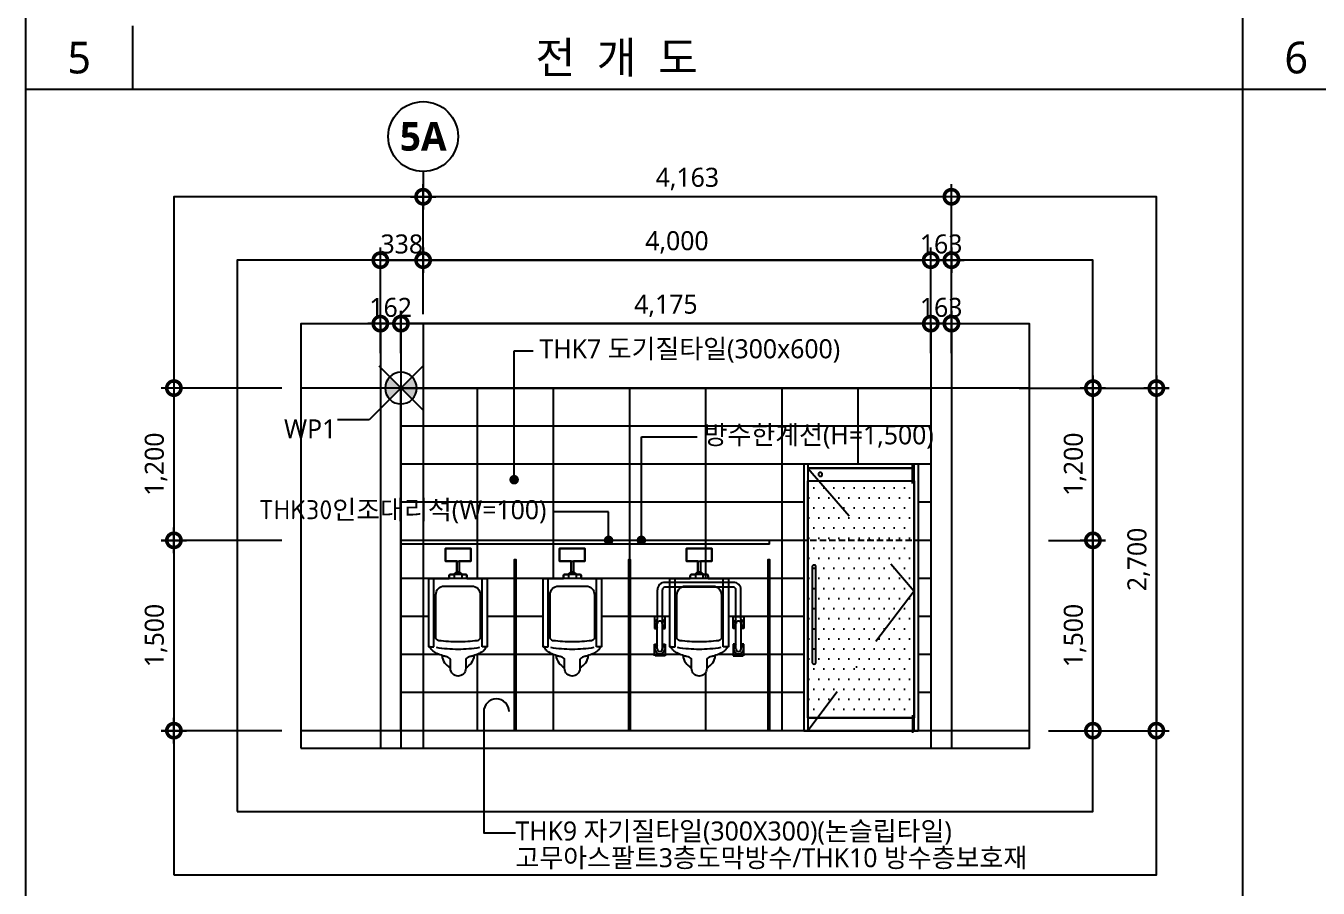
# Model space of a CAD drawing. Header units: millimetres. Extents: x 2213 to 82676, y 1050 to 28650.
# Drawn here: x 59543 to 69727, y 8054 to 14850 of the extents above; entities that cross this region are included whole.
import ezdxf
from ezdxf import colors
from ezdxf.entities.mleader import LeaderData, LeaderLine
from ezdxf.enums import TextEntityAlignment as Align
from ezdxf.math import Vec2, Vec3

# ---------------------------------------------------------------- set-up
doc = ezdxf.new("R2010")
doc.units = ezdxf.units.MM
doc.header["$LTSCALE"] = 200
doc.header["$PDMODE"] = 3
for name, pattern in [('CEN', [62, 60, -1, 0, -1]), ('DASHDOT', [1, 0.5, -0.25, 0, -0.25]), ('HIDDEN', [0.375, 0.25, -0.125])]:
    doc.linetypes.add(name, pattern=pattern)
doc.layers.get('Defpoints').update_dxf_attribs({"color": 137})
for name, color, linetype in [('01-CEN', 1, 'CEN'), ('01HAT', 8, 'Continuous'), ('01TEX', 3, 'Continuous'), ('01TOILET', 6, 'Continuous'), ('1', 1, 'Continuous'), ('2', 2, 'Continuous'), ('3', 3, 'Continuous'), ('4ELE', 4, 'Continuous'), ('6fin', 6, 'Continuous'), ('7ELE', 7, 'Continuous'), ('A-elev-7', 6, 'Continuous'), ('CTR', 1, 'Continuous'), ('DIM', 7, 'Continuous'), ('DIM1', 7, 'Continuous'), ('FIX', 7, 'Continuous'), ('HAT-BRICK', 8, 'Continuous'), ('SYM', 6, 'Continuous'), ('SYM-BUB', 3, 'Continuous'), ('SYM-LEAD', 6, 'Continuous'), ('TEXT', 3, 'Continuous'), ('방수한계선', 4, 'HIDDEN')]:
    doc.layers.add(name, color=color, linetype=linetype)
doc.layers.add('02Waste', color=171, linetype='Continuous', plot=False)
doc.styles.add('HY-M', font='malgun.ttf')
doc.styles.get("Standard").update_dxf_attribs({"font": 'malgun.ttf'})
doc.styles.add('맑은고딕', font='malgun.ttf')
doc.styles.add('맑은고딕B', font='malgunbd.ttf')
doc.styles.add('스타일1', font='malgun.ttf')
doc.linetypes.add('WIREMESH2', pattern='A,5,-0.25,["X",Standard,S=1,R=0,X=-0.32,Y=-0.5],-0.25', length=5.5)
doc.dimstyles.new('CJA-50', dxfattribs={"dimscale": 50, "dimtxt": 3, "dimasz": 1, "dimexe": 2, "dimexo": 3, "dimgap": 1, "dimtad": 1, "dimdec": 0, "dimzin": 1, "dimdsep": 46, "dimlunit": 6, "dimtxsty": '스타일1', "dimblk": 'GAUN-DOT', "dimcen": -2, "dimdle": 2, "dimclrd": 256, "dimclre": 256, "dimclrt": 3, "dimadec": 0, "dimazin": 0, "dimtfac": 1, "dimtdec": 0, "dimtix": 1, "dimtmove": 2, "dimatfit": 3, "dimldrblk": 'DOTSMALL', "dimfxl": 1, "dimtolj": 1, "dimtzin": 1, "dimarcsym": 0})

# ---------------------------------------------------------------- blocks, each defined once
blk = doc.blocks.new('GAUN-DOT')
at = {"linetype": 'ByBlock'}
for p, q in [((2, 0), (-2, 0)), ((0, -2), (0, 2))]:
    blk.add_line(p, q, dxfattribs=at)
at = {"const_width": 2.25}
blk.add_lwpolyline([(0, 0.28125, 1), (0, -0.28125, 1)], format="xyb", close=True, dxfattribs=at)
blk = doc.blocks.new('*D97')
at = {"layer": 'Defpoints', "color": 0, "transparency": 16777216}
for p in [(62674, 13503), (62674, 12427), (66837, 12427)]:
    blk.add_point(p, dxfattribs=at)
at = {"layer": 'DIM', "lineweight": -2, "transparency": 16777216}
for p, q in [((62674, 12577), (62674, 13603)), ((66837, 12577), (66837, 13603)), ((66787, 13503), (62724, 13503))]:
    blk.add_line(p, q, dxfattribs=at)
at = {"layer": 'DIM', "lineweight": -2, "transparency": 16777216, "xscale": 50, "yscale": 50, "zscale": 50, "rotation": 180}
blk.add_blockref('GAUN-DOT', (62674, 13503), dxfattribs=at)
at = {"layer": 'DIM', "lineweight": -2, "transparency": 16777216, "xscale": 50, "yscale": 50, "zscale": 50}
blk.add_blockref('GAUN-DOT', (66837, 13503), dxfattribs=at)
at = {"layer": 'DIM', "color": 3, "transparency": 16777216, "insert": (64756, 13643), "char_height": 150, "attachment_point": 5, "style": '맑은고딕'}
blk.add_mtext('\\A1;4,163', dxfattribs=at)
blk = doc.blocks.new('_DotSmall')
at = {"layer": 'DIM'}
h = blk.add_hatch(color=256, dxfattribs=at)
edge = h.paths.add_edge_path()
edge.add_arc((0, 0), 0.2, 0, 360)
at = {"layer": 'DIM', "linetype": 'ByBlock'}
blk.add_circle((0, 0), 0.2, dxfattribs=at)
blk = doc.blocks.new('*D98')
at = {"layer": 'Defpoints', "color": 0, "transparency": 16777216}
for p in [(62674, 13003), (62337, 12427), (62674, 12427)]:
    blk.add_point(p, dxfattribs=at)
at = {"layer": 'DIM', "lineweight": -2, "transparency": 16777216}
for p, q in [((62337, 12577), (62337, 13103)), ((62674, 12577), (62674, 13103)), ((62287, 13003), (62237, 13003)), ((62337, 13003), (62674, 13003)), ((62724, 13003), (62774, 13003))]:
    blk.add_line(p, q, dxfattribs=at)
at = {"layer": 'DIM', "lineweight": -2, "transparency": 16777216, "xscale": 50, "yscale": 50, "zscale": 50}
blk.add_blockref('GAUN-DOT', (62337, 13003), dxfattribs=at)
at = {"layer": 'DIM', "lineweight": -2, "transparency": 16777216, "xscale": 50, "yscale": 50, "zscale": 50, "rotation": 180}
blk.add_blockref('GAUN-DOT', (62674, 13003), dxfattribs=at)
at = {"layer": 'DIM', "color": 3, "transparency": 16777216, "insert": (62506, 13130), "char_height": 150, "attachment_point": 5, "style": '맑은고딕'}
blk.add_mtext('\\A1;338', dxfattribs=at)
blk = doc.blocks.new('*D99')
at = {"layer": 'Defpoints', "color": 0, "transparency": 16777216}
for p in [(66674, 13003), (62674, 12427), (66674, 12427)]:
    blk.add_point(p, dxfattribs=at)
at = {"layer": 'DIM', "lineweight": -2, "transparency": 16777216}
for p, q in [((62674, 12577), (62674, 13103)), ((66674, 12577), (66674, 13103)), ((62724, 13003), (66624, 13003))]:
    blk.add_line(p, q, dxfattribs=at)
at = {"layer": 'DIM', "lineweight": -2, "transparency": 16777216, "xscale": 50, "yscale": 50, "zscale": 50, "rotation": 180}
blk.add_blockref('GAUN-DOT', (62674, 13003), dxfattribs=at)
at = {"layer": 'DIM', "lineweight": -2, "transparency": 16777216, "xscale": 50, "yscale": 50, "zscale": 50}
blk.add_blockref('GAUN-DOT', (66674, 13003), dxfattribs=at)
at = {"layer": 'DIM', "color": 3, "transparency": 16777216, "insert": (64674, 13143), "char_height": 150, "attachment_point": 5, "style": '맑은고딕'}
blk.add_mtext('\\A1;4,000', dxfattribs=at)
blk = doc.blocks.new('*D100')
at = {"layer": 'Defpoints', "color": 0, "transparency": 16777216}
for p in [(66837, 13003), (66674, 12427), (66837, 12427)]:
    blk.add_point(p, dxfattribs=at)
at = {"layer": 'DIM', "lineweight": -2, "transparency": 16777216}
for p, q in [((66674, 12577), (66674, 13103)), ((66837, 12577), (66837, 13103)), ((66624, 13003), (66574, 13003)), ((66674, 13003), (66837, 13003)), ((66887, 13003), (66937, 13003))]:
    blk.add_line(p, q, dxfattribs=at)
at = {"layer": 'DIM', "lineweight": -2, "transparency": 16777216, "xscale": 50, "yscale": 50, "zscale": 50}
blk.add_blockref('GAUN-DOT', (66674, 13003), dxfattribs=at)
at = {"layer": 'DIM', "lineweight": -2, "transparency": 16777216, "xscale": 50, "yscale": 50, "zscale": 50, "rotation": 180}
blk.add_blockref('GAUN-DOT', (66837, 13003), dxfattribs=at)
at = {"layer": 'DIM', "color": 3, "transparency": 16777216, "insert": (66756, 13130), "char_height": 150, "attachment_point": 5, "style": '맑은고딕'}
blk.add_mtext('\\A1;163', dxfattribs=at)
blk = doc.blocks.new('*D101')
at = {"layer": 'Defpoints', "color": 0, "transparency": 16777216}
for p in [(67222, 11995), (67452, 9295), (68452, 9295)]:
    blk.add_point(p, dxfattribs=at)
at = {"layer": 'DIM', "lineweight": -2, "transparency": 16777216}
for p, q in [((67372, 11995), (68552, 11995)), ((68452, 11945), (68452, 9345)), ((67602, 9295), (68552, 9295))]:
    blk.add_line(p, q, dxfattribs=at)
at = {"layer": 'DIM', "lineweight": -2, "transparency": 16777216, "xscale": 50, "yscale": 50, "zscale": 50}
for p, rotation in [((68452, 11995), 90), ((68452, 9295), 270)]:
    blk.add_blockref('GAUN-DOT', p, dxfattribs=dict(at, rotation=rotation))
at = {"layer": 'DIM', "color": 3, "transparency": 16777216, "insert": (68312, 10645), "char_height": 150, "attachment_point": 5, "rotation": 90, "style": '맑은고딕'}
blk.add_mtext('\\A1;2,700', dxfattribs=at)
blk = doc.blocks.new('*D102')
at = {"layer": 'Defpoints', "color": 0, "transparency": 16777216}
for p in [(67310, 11995), (67452, 10795), (67952, 10795)]:
    blk.add_point(p, dxfattribs=at)
at = {"layer": 'DIM', "lineweight": -2, "transparency": 16777216}
for p, q in [((67460, 11995), (68052, 11995)), ((67952, 11945), (67952, 10845)), ((67602, 10795), (68052, 10795))]:
    blk.add_line(p, q, dxfattribs=at)
at = {"layer": 'DIM', "lineweight": -2, "transparency": 16777216, "xscale": 50, "yscale": 50, "zscale": 50}
for p, rotation in [((67952, 11995), 90), ((67952, 10795), 270)]:
    blk.add_blockref('GAUN-DOT', p, dxfattribs=dict(at, rotation=rotation))
at = {"layer": 'DIM', "color": 3, "transparency": 16777216, "insert": (67811, 11395), "char_height": 150, "attachment_point": 5, "rotation": 90, "style": '맑은고딕'}
blk.add_mtext('\\A1;1,200', dxfattribs=at)
blk = doc.blocks.new('*D103')
at = {"layer": 'Defpoints', "color": 0, "transparency": 16777216}
for p in [(67452, 10795), (67452, 9295), (67952, 9295)]:
    blk.add_point(p, dxfattribs=at)
at = {"layer": 'DIM', "lineweight": -2, "transparency": 16777216}
for p, q in [((67602, 10795), (68052, 10795)), ((67952, 10745), (67952, 9345)), ((67602, 9295), (68052, 9295))]:
    blk.add_line(p, q, dxfattribs=at)
at = {"layer": 'DIM', "lineweight": -2, "transparency": 16777216, "xscale": 50, "yscale": 50, "zscale": 50}
for p, rotation in [((67952, 10795), 90), ((67952, 9295), 270)]:
    blk.add_blockref('GAUN-DOT', p, dxfattribs=dict(at, rotation=rotation))
at = {"layer": 'DIM', "color": 3, "transparency": 16777216, "insert": (67811, 10045), "char_height": 150, "attachment_point": 5, "rotation": 90, "style": '맑은고딕'}
blk.add_mtext('\\A1;1,500', dxfattribs=at)
blk = doc.blocks.new('*D104')
at = {"layer": 'Defpoints', "color": 0, "transparency": 16777216}
for p in [(61710, 11995), (60710, 10795), (61710, 10795)]:
    blk.add_point(p, dxfattribs=at)
at = {"layer": 'DIM', "lineweight": -2, "transparency": 16777216}
for p, q in [((61560, 11995), (60610, 11995)), ((60710, 11945), (60710, 10845)), ((61560, 10795), (60610, 10795))]:
    blk.add_line(p, q, dxfattribs=at)
at = {"layer": 'DIM', "lineweight": -2, "transparency": 16777216, "xscale": 50, "yscale": 50, "zscale": 50}
for p, rotation in [((60710, 11995), 90), ((60710, 10795), 270)]:
    blk.add_blockref('GAUN-DOT', p, dxfattribs=dict(at, rotation=rotation))
at = {"layer": 'DIM', "color": 3, "transparency": 16777216, "insert": (60569, 11395), "char_height": 150, "attachment_point": 5, "rotation": 90, "style": '맑은고딕'}
blk.add_mtext('\\A1;1,200', dxfattribs=at)
blk = doc.blocks.new('*D105')
at = {"layer": 'Defpoints', "color": 0, "transparency": 16777216}
for p in [(61710, 10795), (60710, 9295), (61710, 9295)]:
    blk.add_point(p, dxfattribs=at)
at = {"layer": 'DIM', "lineweight": -2, "transparency": 16777216}
for p, q in [((61560, 10795), (60610, 10795)), ((60710, 10745), (60710, 9345)), ((61560, 9295), (60610, 9295))]:
    blk.add_line(p, q, dxfattribs=at)
at = {"layer": 'DIM', "lineweight": -2, "transparency": 16777216, "xscale": 50, "yscale": 50, "zscale": 50}
for p, rotation in [((60710, 10795), 90), ((60710, 9295), 270)]:
    blk.add_blockref('GAUN-DOT', p, dxfattribs=dict(at, rotation=rotation))
at = {"layer": 'DIM', "color": 3, "transparency": 16777216, "insert": (60569, 10045), "char_height": 150, "attachment_point": 5, "rotation": 90, "style": '맑은고딕'}
blk.add_mtext('\\A1;1,500', dxfattribs=at)
blk = doc.blocks.new('NEW_BUB')
at = {"layer": 'SYM-BUB', "color": 6}
blk.add_line((0, 3), (0, 0), dxfattribs=at)
blk.add_circle((0, 8.5), 5.5, dxfattribs=at)
at = {"layer": 'SYM-BUB', "color": 3, "style": '맑은고딕B'}
blk.add_attdef('X', text='', height=4.5, dxfattribs=at).set_placement((0, 8.5), align=Align.MIDDLE)
blk = doc.blocks.new('*D106')
at = {"layer": 'Defpoints', "color": 0, "transparency": 16777216}
for p in [(62499, 12503), (62499, 12120), (66674, 12120)]:
    blk.add_point(p, dxfattribs=at)
at = {"layer": 'DIM', "lineweight": -2, "transparency": 16777216}
for p, q in [((62499, 12270), (62499, 12603)), ((66674, 12270), (66674, 12603)), ((66624, 12503), (62549, 12503))]:
    blk.add_line(p, q, dxfattribs=at)
at = {"layer": 'DIM', "lineweight": -2, "transparency": 16777216, "xscale": 50, "yscale": 50, "zscale": 50, "rotation": 180}
blk.add_blockref('GAUN-DOT', (62499, 12503), dxfattribs=at)
at = {"layer": 'DIM', "lineweight": -2, "transparency": 16777216, "xscale": 50, "yscale": 50, "zscale": 50}
blk.add_blockref('GAUN-DOT', (66674, 12503), dxfattribs=at)
at = {"layer": 'DIM', "color": 3, "transparency": 16777216, "insert": (64587, 12643), "char_height": 150, "attachment_point": 5, "style": '맑은고딕'}
blk.add_mtext('\\A1;4,175', dxfattribs=at)
blk = doc.blocks.new('*D107')
at = {"layer": 'Defpoints', "color": 0, "transparency": 16777216}
for p in [(62499, 12503), (62337, 12120), (62499, 12120)]:
    blk.add_point(p, dxfattribs=at)
at = {"layer": 'DIM', "lineweight": -2, "transparency": 16777216}
for p, q in [((62337, 12270), (62337, 12603)), ((62499, 12270), (62499, 12603)), ((62287, 12503), (62237, 12503)), ((62337, 12503), (62499, 12503)), ((62549, 12503), (62599, 12503))]:
    blk.add_line(p, q, dxfattribs=at)
at = {"layer": 'DIM', "lineweight": -2, "transparency": 16777216, "xscale": 50, "yscale": 50, "zscale": 50}
blk.add_blockref('GAUN-DOT', (62337, 12503), dxfattribs=at)
at = {"layer": 'DIM', "lineweight": -2, "transparency": 16777216, "xscale": 50, "yscale": 50, "zscale": 50, "rotation": 180}
blk.add_blockref('GAUN-DOT', (62499, 12503), dxfattribs=at)
at = {"layer": 'DIM', "color": 3, "transparency": 16777216, "insert": (62418, 12630), "char_height": 150, "attachment_point": 5, "style": '맑은고딕'}
blk.add_mtext('\\A1;162', dxfattribs=at)
blk = doc.blocks.new('*D108')
at = {"layer": 'Defpoints', "color": 0, "transparency": 16777216}
for p in [(66837, 12503), (66674, 12120), (66837, 12120)]:
    blk.add_point(p, dxfattribs=at)
at = {"layer": 'DIM', "lineweight": -2, "transparency": 16777216}
for p, q in [((66674, 12270), (66674, 12603)), ((66837, 12270), (66837, 12603)), ((66624, 12503), (66574, 12503)), ((66674, 12503), (66837, 12503)), ((66887, 12503), (66937, 12503))]:
    blk.add_line(p, q, dxfattribs=at)
at = {"layer": 'DIM', "lineweight": -2, "transparency": 16777216, "xscale": 50, "yscale": 50, "zscale": 50}
blk.add_blockref('GAUN-DOT', (66674, 12503), dxfattribs=at)
at = {"layer": 'DIM', "lineweight": -2, "transparency": 16777216, "xscale": 50, "yscale": 50, "zscale": 50, "rotation": 180}
blk.add_blockref('GAUN-DOT', (66837, 12503), dxfattribs=at)
at = {"layer": 'DIM', "color": 3, "transparency": 16777216, "insert": (66756, 12630), "char_height": 150, "attachment_point": 5, "style": '맑은고딕'}
blk.add_mtext('\\A1;163', dxfattribs=at)
blk = doc.blocks.new('_DOT')
at = {"color": 0, "linetype": 'ByBlock'}
blk.add_line((-0.5, 0), (-1, 0), dxfattribs=at)
at = {"color": 0, "linetype": 'ByBlock', "const_width": 0.5}
blk.add_lwpolyline([(-0.25, 0, 1), (0.25, 0, 1)], format="xyb", close=True, dxfattribs=at)
blk = doc.blocks.new('WP21')
at = {"layer": 'SYM'}
h = blk.add_hatch(color=6, dxfattribs=at)
edge = h.paths.add_edge_path()
edge.add_ellipse((0, 0), major_axis=(0, 2.5), ratio=1, start_angle=405, end_angle=495)
edge.add_line((-1.77, -1.77), (0, 0))
edge.add_line((0, 0), (-1.77, 1.77))
edge = h.paths.add_edge_path()
edge.add_ellipse((0, 0), major_axis=(0, 2.5), ratio=1, start_angle=225, end_angle=315)
edge.add_line((1.77, 1.77), (0, 0))
edge.add_line((0, 0), (1.77, -1.77))
at = {"layer": 'SYM', "color": 6}
for p, q in [((-3.44, -3.44), (5, 5)), ((5, 5), (10, 5)), ((-3.44, 3.44), (3.44, -3.44))]:
    blk.add_line(p, q, dxfattribs=at)
blk.add_ellipse((0, 0), major_axis=(0, 2.5), ratio=1, start_param=5.497787, end_param=11.780972, dxfattribs=at)
at = {"layer": 'SYM', "color": 3, "linetype": 'WIREMESH2', "style": '스타일1'}
blk.add_attdef('WP', text='', height=3, dxfattribs=at).set_placement((10.55, 5), align=Align.MIDDLE_LEFT)
blk = doc.blocks.new('SSD-2')
h = blk.add_hatch()
h.set_pattern_fill('DOTS', color=9, scale=50)
h.set_pattern_definition([(0, (-50869.09, -21889.29), (39.6875, 79.375), [0, -79.375])])
h.paths.add_polyline_path([(-870, 100), (-30, 100), (-30, 1970), (-870, 1970)])
at = {"color": 9}
blk.add_lwpolyline([(-870, 100), (-30, 100), (-30, 1970), (-870, 1970)], close=True, dxfattribs=at)
at = {"layer": '4ELE'}
for p, q in [((-870, 0), (-870, 2100)), ((-870, 2100), (-30, 2100)), ((-870, 2070), (-30, 2070)), ((-30, 2070), (-870, 2070)), ((-30, 2100), (-30, 0))]:
    blk.add_line(p, q, dxfattribs=at)
at = {"layer": '6fin'}
for p, q in [((-30, 1970), (-870, 1970)), ((-30, 100), (-870, 100))]:
    blk.add_line(p, q, dxfattribs=at)
at = {"layer": '7ELE'}
for p, q in [((-900, 2100), (-900, 0)), ((-900, 2100), (0, 2100)), ((-855, 1947), (-855, 2105)), ((0, 2100), (0, 0)), ((-855, 122), (-855, -16)), ((0, 0), (-900, 0))]:
    blk.add_line(p, q, dxfattribs=at)
blk.add_lwpolyline([(-65, 540, -1), (-95, 540), (-95, 1290, -1), (-65, 1290)], format="xyb", close=True, dxfattribs=at)
blk.add_circle((-130, 2020), 15, dxfattribs=at)
at = {"layer": 'CTR', "linetype": 'DASHDOT', "ltscale": 5}
for p, q in [((-30, 2070), (-870, 1100)), ((-870, 1100), (-30, 0))]:
    blk.add_line(p, q, dxfattribs=at)
blk = doc.blocks.new('SAN-SY1')
at = {"layer": '01TOILET'}
for p, q in [((-10, 845), (-10, 760)), ((10, 845), (10, 760)), ((-70, 730), (-70, 710)), ((60, 740), (-60, 740)), ((-25, 750), (-30, 740)), ((-30, 740), (-30, 710)), ((25, 750), (-25, 750)), ((-20, 755), (-20, 750)), ((20, 755), (-20, 755)), ((-15, 760), (-15, 755)), ((15, 760), (-15, 760)), ((15, 755), (15, 760)), ((20, 750), (20, 755)), ((30, 740), (25, 750)), ((30, 740), (30, 710)), ((70, 710), (70, 730)), ((230, 710), (-230, 710)), ((-190, 170), (-190, 710)), ((190, 170), (190, 710)), ((230, 710), (230, 170)), ((-230, 170), (-190, 170)), ((230, 170), (190, 170))]:
    blk.add_line(p, q, dxfattribs=at)
for points in [[(-220, 170), (-230, 170), (-230, 710), (-70, 710), (-70, 730, -0.414214), (-60, 740), (-30, 740), (-25, 750), (-20, 750), (-20, 755), (-15, 755), (-15, 760), (-10, 760), (-10, 845), (-100, 845), (-100, 945), (100, 945), (100, 845), (10, 845), (10, 760), (15, 760), (15, 755), (20, 755), (20, 750), (25, 750), (30, 740), (60, 740, -0.414214), (70, 730), (70, 710), (230, 710), (230, 170), (220, 170)], [(220, 170, -0.036786), (208, 148, -0.08499), (200, 140, -0.04503), (166, 119, -0.037037), (120, 100, -0.044651), (96, 94, 0.068281), (80, 90, 0.094181), (64, 79, 0.198912), (60, 70), (60, 25), (60, 0, -0.414214), (0, -60, -0.414214), (-60, 0), (-60, 25), (-60, 70, 0.198912), (-64, 79, 0.094181), (-80, 90, 0.068281), (-96, 94, -0.044651), (-120, 100, -0.037037), (-166, 119, -0.04503), (-200, 140, -0.08499), (-208, 148, -0.036786), (-220, 170)], [(170, 165, -0.022005), (85, 154, -0.022005), (0, 150, -0.022005), (-85, 154, -0.022005), (-170, 165)]]:
    blk.add_lwpolyline(points, format="xyb", dxfattribs=at)
blk.add_lwpolyline([(100, 845), (100, 945), (-100, 945), (-100, 845)], close=True, dxfattribs=at)
blk.add_lwpolyline([(0, 650), (110, 650, -0.208552), (155, 630, -0.189309), (175, 580), (175, 470), (175, 260), (175, 240, -0.116434), (175, 238, -0.024533), (170, 230, -0.226752), (152, 219, -0.029286), (0, 210, -0.029286), (-152, 219, -0.226752), (-170, 230, -0.024533), (-175, 238, -0.116434), (-175, 240), (-175, 260), (-175, 470), (-175, 580, -0.189309), (-155, 630, -0.208552), (-110, 650)], format="xyb", close=True, dxfattribs=at)
for centre, radius, start, end in [((-60, 730), 10, 90, 180), ((60, 730), 10, 360, 90), ((0, 120), 130, 187.5392, 242.4694), ((0, 120), 130, 297.5306, 352.4608)]:
    blk.add_arc(centre, radius, start, end, dxfattribs=at)
blk = doc.blocks.new('SAN-SA22')
at = {"layer": 'FIX', "color": 4}
for p, q in [((270, 1169), (-270, 1169)), ((270, 1130), (-270, 1130)), ((-330, 644), (-329, 1110)), ((-290, 644), (-290, 1110)), ((290, 644), (290, 1110)), ((330, 644), (329, 1110)), ((-351, 899), (-351, 806)), ((-267, 899), (-346, 899)), ((-267, 806), (-267, 899)), ((267, 899), (346, 899)), ((267, 806), (267, 899)), ((351, 899), (351, 806)), ((-351, 806), (-330, 806)), ((-290, 806), (-267, 806)), ((290, 806), (267, 806)), ((351, 806), (330, 806)), ((-351, 589), (-351, 682)), ((-351, 682), (-330, 682)), ((-290, 682), (-267, 682)), ((-267, 682), (-267, 589)), ((267, 682), (267, 589)), ((290, 682), (267, 682)), ((351, 682), (330, 682)), ((351, 589), (351, 682)), ((-267, 589), (-346, 589)), ((267, 589), (346, 589))]:
    blk.add_line(p, q, dxfattribs=at)
for centre, radius, start, end in [((-270, 1110), 59, 90, 180), ((-270, 1110), 20, 90, 180), ((270, 1110), 59, 0, 90), ((270, 1110), 20, 0, 90), ((-310, 844), 39.2, 120.0939, 241.474), ((-310, 844), 19.6, 0, 180), ((-310, 844), 39.2, 300, 60.0938), ((310, 844), 39.2, 119.9062, 240), ((310, 844), 19.6, 0, 180), ((310, 844), 39.2, 298.526, 59.9061), ((-310, 644), 39.2, 118.526, 60.0938), ((-310, 644), 19.6, 180, 0), ((310, 644), 39.2, 119.9062, 61.474), ((310, 644), 19.6, 180, 0)]:
    blk.add_arc(centre, radius, start, end, dxfattribs=at)

msp = doc.modelspace()

# ---------------------------------------------------------------- linework, layer by layer
at = {"layer": '01-CEN'}
for p, q in [((62336.8, 12502.6), (62336.8, 9157.6)), ((62499.3, 12502.6), (62499.3, 9157.6)), ((62674.3, 12502.6), (62674.3, 9157.6)), ((66674.3, 12502.6), (66674.3, 9157.6)), ((66836.8, 12502.6), (66836.8, 9157.6))]:
    msp.add_line(p, q, dxfattribs=at)
at = {"layer": '01HAT'}
for p, q in [((63099.3, 11995), (63099.3, 10495)), ((63699.3, 11995), (63699.3, 10495)), ((64299.3, 11995), (64299.3, 9295)), ((64899.3, 11995), (64899.3, 10495)), ((65499.3, 11995), (65499.3, 9295)), ((66099.3, 11995), (66099.3, 11395)), ((66674.3, 11695), (62499.3, 11695)), ((66674.3, 11395), (62499.3, 11395)), ((65674.3, 11095), (62499.3, 11095)), ((66674.3, 11095), (66574.3, 11095)), ((65674.3, 10795), (62499.3, 10795)), ((66674.3, 10795), (66574.3, 10795)), ((65674.3, 10495), (62499.3, 10495)), ((66674.3, 10495), (66574.3, 10495)), ((62719.3, 10195), (62499.3, 10195)), ((63619.3, 10195), (63179.3, 10195)), ((64619.3, 10195), (64079.3, 10195)), ((65674.3, 10195), (65079.3, 10195)), ((66674.3, 10195), (66574.3, 10195)), ((62802.6, 9895), (62499.3, 9895)), ((63702.6, 9895), (63096, 9895)), ((63099.3, 9896.4), (63099.3, 9295)), ((63699.3, 9896.4), (63699.3, 9295)), ((64702.6, 9895), (63996, 9895)), ((65674.3, 9895), (64996, 9895)), ((66674.3, 9895), (66574.3, 9895)), ((64899.3, 9751.8), (64899.3, 9295)), ((65674.3, 9595), (62499.3, 9595)), ((66674.3, 9595), (66574.3, 9595))]:
    msp.add_line(p, q, dxfattribs=at)
at = {"layer": '02Waste'}
for points in [[(60709.8, 8157.6), (68451.7, 8157.6), (68451.7, 13502.6), (60709.8, 13502.6)], [(61209.8, 8657.6), (67951.7, 8657.6), (67951.7, 13002.6), (61209.8, 13002.6)]]:
    msp.add_lwpolyline(points, close=True, dxfattribs=at)
msp.add_lwpolyline([(61709.8, 9157.6), (67451.7, 9157.6), (67451.7, 12502.6), (61709.8, 12502.6), (61709.8, 9157.6)], dxfattribs=at)
at = {"layer": '1'}
for p, q in [((67451.7, 11995), (61709.8, 11995)), ((67451.7, 9295), (61709.8, 9295))]:
    msp.add_line(p, q, dxfattribs=at)
at = {"layer": '2'}
msp.add_lwpolyline([(62499.3, 11995), (66674.3, 11995), (66674.3, 9295), (62499.3, 9295)], close=True, dxfattribs=at)
at = {"layer": '3'}
for p, q in [((59543.4, 1250), (59543.4, 28650)), ((69134.2, 1050), (69134.2, 28650)), ((60384, 14850), (60384, 14350)), ((59543.4, 14350), (78725, 14350))]:
    msp.add_line(p, q, dxfattribs=at)
at = {"layer": '4ELE'}
for p, q in [((65403.6, 10795), (62499.3, 10795)), ((65403.6, 10765), (65403.6, 10795)), ((65403.6, 10765), (62499.3, 10765))]:
    msp.add_line(p, q, dxfattribs=at)
at = {"layer": 'A-elev-7'}
for points in [[(63394.3, 9295), (63394.3, 10645), (63404.3, 10645), (63404.3, 9295)], [(64294.3, 9295), (64294.3, 10645), (64304.3, 10645), (64304.3, 9295)], [(65393.6, 9295), (65393.6, 10645), (65403.6, 10645), (65403.6, 9295)]]:
    msp.add_lwpolyline(points, dxfattribs=at)
at = {"layer": 'SYM-LEAD'}
for points, format in [([(63351.3, 9445, 1), (63151.3, 9445), (63151.3, 8490.8), (63401.3, 8490.8)], "xyb"), ([(63351.3, 9295, 0, 50, 0), (63351.3, 9445, 0, 0, 0), (63351.3, 9386.7, 0, 0, 0)], "xyseb")]:
    msp.add_lwpolyline(points, format=format, dxfattribs=at)
at = {"layer": '방수한계선'}
msp.add_line((66674.3, 10795), (62499.3, 10795), dxfattribs=at)

# ---------------------------------------------------------------- block references
at = {"layer": 'DIM1', "xscale": -1}
msp.add_blockref('SSD-2', (65674.3, 9295), dxfattribs=at)
at = {"layer": 'DIM1'}
for p in [(62949.3, 9785), (63849.3, 9785), (64849.3, 9785)]:
    msp.add_blockref('SAN-SY1', p, dxfattribs=at)
at = {"layer": 'HAT-BRICK'}
msp.add_blockref('SAN-SA22', (64849.3, 9295), dxfattribs=at)
at = {"layer": 'SYM', "linetype": 'WIREMESH2'}
ref = msp.add_blockref('WP21', (62499.3, 11995), dxfattribs=dict(at, xscale=50.00000000000001, yscale=50.00000000000001, zscale=50.00000000000001, rotation=180))
ref.add_attrib('WP', 'WP1', dxfattribs={"color": 3, "linetype": 'WIREMESH2', "height": 150, "style": '스타일1'}).set_placement((61578, 11553.3), align=Align.BOTTOM_LEFT)
at = {"layer": 'SYM-BUB', "xscale": 50.00000000000001, "yscale": 50.00000000000001, "zscale": 50.00000000000001}
msp.add_blockref('NEW_BUB', (62674.3, 13552.6), dxfattribs=at).add_auto_attribs({'X': '5A'})

# ---------------------------------------------------------------- texts
at = {"layer": '01TEX', "style": 'HY-M'}
for s, p in [('5', (59963.7, 14600)), ('6', (69554.5, 14600))]:
    msp.add_text(s, height=250, rotation=360, dxfattribs=at).set_placement(p, align=Align.MIDDLE_CENTER)
at = {"layer": '01TEX', "linetype": 'Continuous', "style": 'HY-M'}
msp.add_text('전  개  도', height=250, rotation=360, dxfattribs=at).set_placement((64199.2, 14600), align=Align.MIDDLE_CENTER)
at = {"layer": 'TEXT', "color": 3, "style": '스타일1'}
for s, p in [('THK9 자기질타일(300X300)(논슬립타일)', (63401.3, 8504.5)), ('고무아스팔트3층도막방수/THK10 방수층보호재', (63401.3, 8293.7))]:
    msp.add_text(s, height=150, dxfattribs=at).set_placement(p, align=Align.MIDDLE_LEFT)

# ---------------------------------------------------------------- dimensions: what is measured, and where the dimension line sits
at = {"layer": 'DIM'}
for base, p1, p2, picture, middle in [((62674.3034224, 13502.5769167), (66836.8034224, 12426.6411281), (62674.3034224, 12426.6411281), '*D97', (64755.5534224, 13643.0660471)), ((66674.3, 13002.6), (62674.3, 12426.6), (66674.3, 12426.6), '*D99', (64674.3, 13142.7)), ((62674.3034224, 13002.5769167), (62336.8034223, 12426.6411281), (62674.3034224, 12426.6411281), '*D98', (62505.5534224, 13130.07352)), ((66836.8034224, 13002.5769167), (66674.3034223, 12426.6411281), (66836.8034224, 12426.6411281), '*D100', (66755.5534224, 13130.4811286)), ((62499.3, 12502.6), (66674.3, 12119.6), (62499.3, 12119.6), '*D106', (64586.8, 12643.1))]:
    dim = msp.add_linear_dim(base=base, p1=p1, p2=p2, dimstyle='CJA-50', override={"dimtxsty": '맑은고딕'}, dxfattribs=at)
    dim.commit()
    dim.dimension.update_dxf_attribs({"geometry": picture, "text_midpoint": middle})
for base, p1, p2, angle, picture, middle in [((62499.3034224, 12502.5769167), (62336.8034224, 12119.6487139), (62499.3034224, 12119.6487139), 180, '*D107', (62418.0534224, 12630.4811286)), ((66836.8034225, 12502.5769167), (66674.3034224, 12119.6487139), (66836.8034225, 12119.6487139), 180, '*D108', (66755.5534224, 12630.4811286)), ((60709.8, 10795), (61709.8, 11995), (61709.8, 10795), 270, '*D104', (60569.3, 11395)), ((68451.7, 9295), (67222.2, 11995), (67451.7, 9295), 270, '*D101', (68311.6, 10645)), ((67951.7, 10795), (67310.3, 11995), (67451.7, 10795), 270, '*D102', (67811.2, 11395)), ((60709.8, 9295), (61709.8, 10795), (61709.8, 9295), 270, '*D105', (60569.3, 10045)), ((67951.7, 9295), (67451.7, 10795), (67451.7, 9295), 270, '*D103', (67811.2, 10045))]:
    dim = msp.add_linear_dim(base=base, p1=p1, p2=p2, angle=angle, dimstyle='CJA-50', override={"dimtxsty": '맑은고딕'}, dxfattribs=at)
    dim.commit()
    dim.dimension.update_dxf_attribs({"geometry": picture, "text_midpoint": middle})

# ---------------------------------------------------------------- leaders
at = {"layer": 'TEXT', "color": 3}
ml = msp.add_multileader_mtext('Standard', dxfattribs=at)
ml.set_content('THK7 도기질타일(300x600) ', color=3, style='스타일1')
ml.set_leader_properties(color=6)
ml.set_arrow_properties(name='DOT')
ml.build(insert=Vec2(0, 0))
ml.multileader.update_dxf_attribs({"dogleg_length": 3, "arrow_head_size": 75})
ctx = ml.context
ctx.base_point, ctx.char_height, ctx.arrow_head_size, ctx.landing_gap_size, ctx.plane_origin = Vec3(63541.2, 12287.8), 150, 75, 50, Vec3(62525.2, 9751.3)
notes = []
notes.append((ctx, [(0, (1, 1, 0), (63391.2, 12287.8), (1, 0), 150, [(0, [(63391.2, 11272.8)], 0, [])])]))
ctx.mtext.insert, ctx.mtext.flow_direction = Vec3(63591.2, 12379.8), 5
ml = msp.add_multileader_mtext('Standard', dxfattribs=at)
ml.set_content('방수한계선(H=1,500)', color=3, style='스타일1')
ml.set_leader_properties(color=6)
ml.set_arrow_properties(name='DOT')
ml.build(insert=Vec2(0, 0))
ml.multileader.update_dxf_attribs({"dogleg_length": 3, "arrow_head_size": 75})
ctx = ml.context
ctx.base_point, ctx.char_height, ctx.arrow_head_size, ctx.landing_gap_size, ctx.plane_origin = Vec3(64833.7, 11609.7), 150, 75, 50, Vec3(64007.7, 9397.6)
notes.append((ctx, [(0, (1, 1, 0), (64393.6, 11609.7), (1, 0), 440.1, [(0, [(64393.6, 10795)], 0, [])])]))
ctx.mtext.insert, ctx.mtext.flow_direction = Vec3(64883.7, 11701.7), 5
ml = msp.add_multileader_mtext('Standard', dxfattribs=at)
ml.set_content('{\\fISOCPEUR|b0|i0|c0|p34;THK30}인조대리석(W=100)', color=3, style='스타일1')
ml.set_leader_properties(color=6)
ml.set_arrow_properties(name='DOT')
ml.build(insert=Vec2(0, 0))
ml.multileader.update_dxf_attribs({"dogleg_length": 3, "arrow_head_size": 75})
ctx = ml.context
ctx.base_point, ctx.char_height, ctx.arrow_head_size, ctx.landing_gap_size, ctx.plane_origin = Vec3(61193.9, 11019.3), 150, 75, 50, Vec3(64521.7, 9397.6)
ctx.text_align_type = 2
notes.append((ctx, [(0, (1, 1, 0), (64135.8, 11019.3), (-1, 0), 440.1, [(0, [(64135.8, 10795)], 0, [])])]))
ctx.mtext.insert, ctx.mtext.alignment, ctx.mtext.flow_direction = Vec3(63645.7, 11111.4), 3, 5
for ctx, leaders in notes:
    for number, flags, end, landing, length, lines in leaders:
        leader = LeaderData()
        leader.index, (leader.has_last_leader_line, leader.has_dogleg_vector, leader.attachment_direction) = number, flags
        leader.last_leader_point, leader.dogleg_vector, leader.dogleg_length = Vec3(end), Vec3(landing), length
        for number, points, colour, breaks in lines:
            line = LeaderLine()
            line.index, line.vertices, line.color, line.breaks = number, Vec3.list(points), colors.encode_raw_color(colour), breaks
            leader.lines.append(line)
        ctx.leaders.append(leader)

doc.saveas('drawing.dxf')
